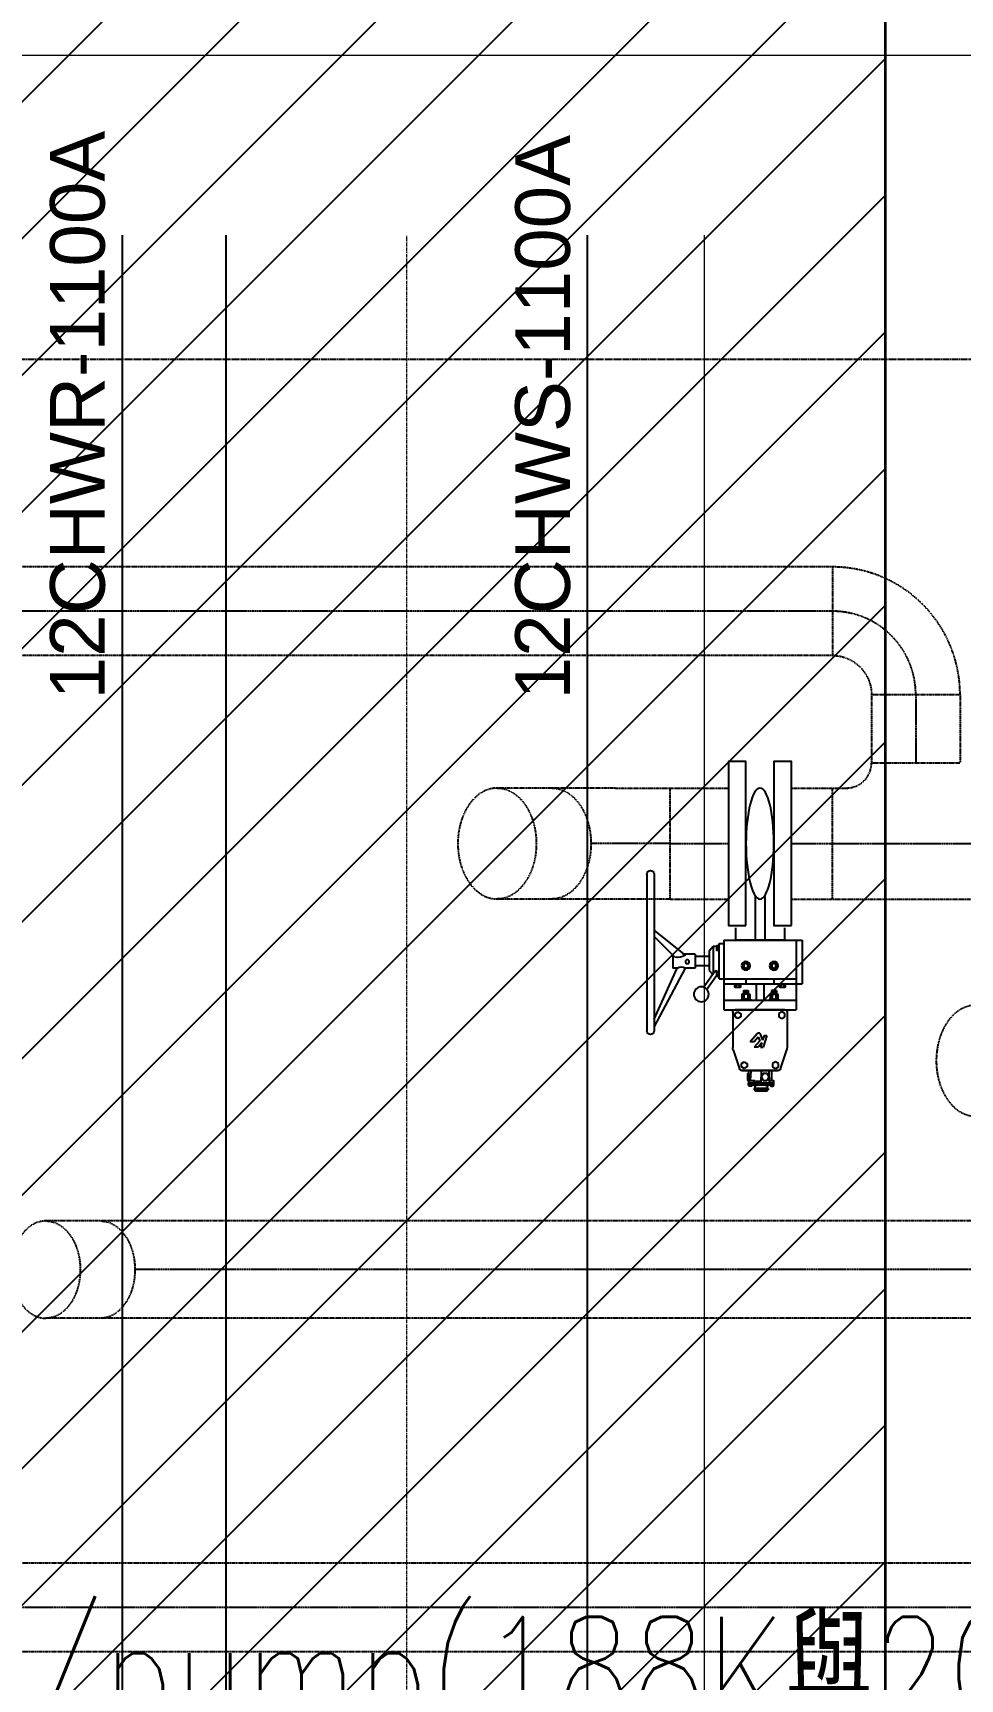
# Model space of a CAD drawing. Header units: millimetres. Extents: x -18489 to 17339, y -1599 to 10961.
# Drawn here: x -15775 to -15436, y 5180 to 5782 of the extents above; entities that cross this region are included whole.
import ezdxf
from ezdxf.enums import TextEntityAlignment as Align

# ---------------------------------------------------------------- set-up
doc = ezdxf.new("R2010")
doc.units = ezdxf.units.MM
for name, pattern in [('188K-SM-07-F10-MECH-CHW PIPE-Y2257103$0$Micron CUP L10 HVAC 2nd PIPE$0$CENTER', [2, 1.25, -0.25, 0.25, -0.25]), ('188K-SM-07-F10-MECH-CHW PIPE-Y2257103$0$Micron CUP L10 HVAC 2nd PIPE$0$JIS_02_1.0', [2, 1, -1]), ('188K-SM-07-F10-MECH-CHW PIPE-Y2257103$0$XKA01LR1-HVAC-PIPE-冷卻水-Y2225103 Shawn$0$CENTER', [2, 1.25, -0.25, 0.25, -0.25]), ('X-CUB3-L10$0$COL-CEN-LIN', [3.25, 2.5, -0.25, 0.25, -0.25])]:
    doc.linetypes.add(name, pattern=pattern)
for name, color, linetype in [('188K-SM-03-F10-MECH-EQ-Y2257103$0$Micron CUP L10 CDA EQU$0$M MOVE-IN AREA', 8, 'Continuous'), ('188K-SM-07-F10-MECH-CHW PIPE-Y2257103$0$0 XC', 8, 'Continuous'), ('188K-SM-07-F10-MECH-CHW PIPE-Y2257103$0$M-CWTR-12PIPE-R', 4, 'Continuous'), ('188K-SM-07-F10-MECH-CHW PIPE-Y2257103$0$Micron CUP L10 HVAC 2nd PIPE$0$M-P-12CHR-2nd-PIPE', 4, '188K-SM-07-F10-MECH-CHW PIPE-Y2257103$0$Micron CUP L10 HVAC 2nd PIPE$0$JIS_02_1.0'), ('188K-SM-07-F10-MECH-CHW PIPE-Y2257103$0$Micron CUP L10 HVAC 2nd PIPE$0$M-P-12CHS-2nd-PIPE', 3, '188K-SM-07-F10-MECH-CHW PIPE-Y2257103$0$Micron CUP L10 HVAC 2nd PIPE$0$JIS_02_1.0'), ('188K-SM-07-F10-MECH-CHW PIPE-Y2257103$0$Micron CUP L10 HVAC 2nd PIPE$0$M-P-2nd -CWS-D', 15, '188K-SM-07-F10-MECH-CHW PIPE-Y2257103$0$Micron CUP L10 HVAC 2nd PIPE$0$JIS_02_1.0'), ('188K-SM-07-F10-MECH-CHW PIPE-Y2257103$0$Micron CUP L10 HVAC 2nd PIPE$0$M-P-2nd Cen', 8, '188K-SM-07-F10-MECH-CHW PIPE-Y2257103$0$Micron CUP L10 HVAC 2nd PIPE$0$CENTER'), ('188K-SM-07-F10-MECH-CHW PIPE-Y2257103$0$Micron CUP L10 HVAC 2nd PIPE$0$M-P-2nd-CWR-D', 202, '188K-SM-07-F10-MECH-CHW PIPE-Y2257103$0$Micron CUP L10 HVAC 2nd PIPE$0$JIS_02_1.0'), ('188K-SM-07-F10-MECH-CHW PIPE-Y2257103$0$Micron CUP L10 HVAC 2nd PIPE$0$M-P-TXT2.5', 7, 'Continuous'), ('188K-SM-07-F10-MECH-CHW PIPE-Y2257103$0$Micron CUP L10 HVAC 2nd PIPE$0$M-VALVE', 53, 'Continuous'), ('188K-SM-07-F10-MECH-CHW PIPE-Y2257103$0$XKA01LR1-HVAC-PIPE-冷卻水-Y2225103 Shawn$0$M-P-CWR-D', 202, 'Continuous'), ('188K-SM-07-F10-MECH-CHW PIPE-Y2257103$0$XKA01LR1-HVAC-PIPE-冷卻水-Y2225103 Shawn$0$M-P-CWS-D', 15, 'Continuous'), ('X-CUB3-L10$0$CCL', 8, 'X-CUB3-L10$0$COL-CEN-LIN')]:
    doc.layers.add(name, color=color, linetype=linetype)
doc.layers.add('188K-SM-07-F10-MECH-CHW PIPE-Y2257103$0$XKA01LR1-HVAC-PIPE-冷卻水-Y2225103 Shawn$0$M-PIPE-CEN', color=8, linetype='188K-SM-07-F10-MECH-CHW PIPE-Y2257103$0$XKA01LR1-HVAC-PIPE-冷卻水-Y2225103 Shawn$0$CENTER', lineweight=9)
doc.styles.add('188K-SM-07-F10-MECH-CHW PIPE-Y2257103$0$Micron CUP L10 HVAC 2nd PIPE$0$Standard', font='arial.ttf')
doc.styles.add('X-CUB3-L10$0$CHINA', font='simplex.shx', dxfattribs={"width": 0.75, "bigfont": 'chineset.shx'})

# ---------------------------------------------------------------- blocks, each defined once
blk = doc.blocks.new('188K-SM-03-F10-MECH-EQ-Y2257103')
at = {"layer": '188K-SM-03-F10-MECH-EQ-Y2257103$0$Micron CUP L10 CDA EQU$0$M MOVE-IN AREA'}
h = blk.add_hatch(dxfattribs=at)
h.set_pattern_fill('JIS_WOOD', color=256, scale=50)
h.set_pattern_definition([(45, (4473.52, 709.2), (-25, 25), [])])
h.paths.add_polyline_path([(-17249.15, 7922.46), (-17249.15, 7642.46), (-15853.15, 7642.46), (-15853.15, 6432.46), (-15853.15, 789.96), (-15463.15, 789.96), (-15463.15, 6142.46), (-15463.15, 7642.46), (-14093.15, 7642.46), (-14093.15, 7922.46)])
at = {"layer": '188K-SM-03-F10-MECH-EQ-Y2257103$0$Micron CUP L10 CDA EQU$0$M MOVE-IN AREA', "const_width": 1}
blk.add_lwpolyline([(-17249.15, 7922.46), (-17249.15, 7642.46), (-15853.15, 7642.46), (-15853.15, 6432.46), (-15853.15, 6432.46), (-15853.15, 789.96), (-15463.15, 789.96), (-15463.15, 6142.46), (-15463.15, 6142.46), (-15463.15, 7642.46), (-14093.15, 7642.46), (-14093.15, 7922.46)], close=True, dxfattribs=at)
blk = doc.blocks.new('X-CUB3-L10$0$CUB3-10')
at = {"layer": 'X-CUB3-L10$0$CCL'}
blk.add_line((720, 6382.459), (-5160, 6382.459), dxfattribs=at)
blk = doc.blocks.new('X-CUB3-L10')
at = {"layer": 'X-CUB3-L10$0$CCL'}
blk.add_blockref('X-CUB3-L10$0$CUB3-10', (-12838.15, -720), dxfattribs=at)
at = {"layer": 'DefPoints', "style": 'X-CUB3-L10$0$CHINA', "width": 0.8}
blk.add_text('Chiller room/pump(188K與200K共用)', height=40, dxfattribs=at).set_placement((-15658.15, 5182.46), align=Align.MIDDLE_CENTER)
blk = doc.blocks.new('188K-SM-07-F10-MECH-CHW PIPE-Y2257103$0$Micron CUP L10 HVAC 2nd PIPE$0$400A-66')
for points in [[(64, 300), (64, -300), (0, -300), (0, 300), (64, 300)], [(230, 300), (230, -300), (166, -300), (166, 300), (230, 300)]]:
    blk.add_lwpolyline(points)
blk.add_ellipse((115, 0), major_axis=(0, -203), ratio=0.251232)
blk = doc.blocks.new('188K-SM-07-F10-MECH-CHW PIPE-Y2257103$0$Micron CUP L10 HVAC 2nd PIPE$0$A$Cd5be97d9')
for p, q in [((-21, 548.3), (-17.1, 552.4)), ((-21, 548.3), (30.3, 548.3)), ((-21, 543.1), (-21, 548.3)), ((-21, 543.1), (30.3, 543.1)), ((-17.1, 552.4), (26.4, 552.4)), ((-17.1, 552.4), (26.4, 552.4)), ((-14.5, 542.1), (-14.5, 543.1)), ((23.8, 542.1), (23.8, 543.1)), ((26.4, 552.4), (30.3, 548.3)), ((30.3, 543.1), (30.3, 548.3)), ((-45.8, 488.3), (-45.8, 514.1)), ((-45.8, 514.1), (-42.7, 514.1)), ((-45.8, 507.7), (-42.7, 507.7)), ((-45.8, 494.7), (-42.7, 494.7)), ((-45.8, 488.3), (-42.7, 488.3)), ((-42.7, 488.3), (-42.7, 514.1)), ((-42.7, 512.6), (-41.7, 512.6)), ((-42.7, 489.8), (-41.7, 489.8)), ((-41.7, 478.4), (-41.7, 522.9)), ((-41.7, 522.9), (49.9, 522.9)), ((-41.4, 530.7), (-40.9, 514.1)), ((50, 525), (-41.2, 525)), ((49.6, 531.2), (-40.9, 531.2)), ((-40.4, 513.6), (-18.6, 513.6)), ((-39.8, 531.2), (-39.8, 534.3)), ((-31, 534.8), (-39.3, 534.8)), ((-37.5, 531.2), (-37.5, 534.3)), ((-33.9, 513.6), (-32.4, 478.4)), ((-32.9, 531.2), (-32.9, 534.3)), ((-30.5, 531.2), (-30.5, 534.3)), ((-26.5, 516.7), (-26.4, 514.1)), ((-26.5, 516.7), (4.1, 516.7)), ((-10.4, 532.2), (-22.8, 532.2)), ((-22.8, 531.2), (-22.8, 532.2)), ((-18.9, 532.2), (-18.7, 541.1)), ((-18.7, 516.7), (-18.6, 513.6)), ((-17.6, 542.1), (26.9, 542.1)), ((-10.4, 531.2), (-10.4, 532.2)), ((3.9, 522.9), (5.4, 478.4)), ((4.5, 501.2), (11.9, 514.1)), ((11.9, 488.3), (4.5, 501.2)), ((11.9, 514.1), (26.9, 514.1)), ((26.9, 488.3), (11.9, 488.3)), ((19.6, 531.2), (19.6, 532.2)), ((32.1, 532.2), (19.6, 532.2)), ((26.9, 514.1), (34.3, 501.2)), ((34.3, 501.2), (26.9, 488.3)), ((27.9, 541.1), (28.2, 532.2)), ((32.1, 531.2), (32.1, 532.2)), ((34.9, 522.9), (33.4, 478.4)), ((34.6, 513.6), (49.1, 513.6)), ((39.3, 531.2), (39.3, 534.3)), ((39.8, 534.8), (48.1, 534.8)), ((41.6, 531.2), (41.6, 534.3)), ((41.7, 478.4), (42.7, 513.6)), ((46.3, 531.2), (46.3, 534.3)), ((48.6, 531.2), (48.6, 534.3)), ((49.7, 514.1), (50.2, 530.7)), ((-98, 402.2), (-74.7, 471.4)), ((-57.2, 470.1), (-67.9, 463.9)), ((-67.9, 463.9), (-67.9, 451.6)), ((-67.9, 451.6), (-57.2, 445.4)), ((66.4, 477.4), (-66.4, 477.4)), ((-66.4, 477.4), (66.4, 477.4)), ((-46.5, 463.9), (-57.2, 470.1)), ((-57.2, 445.4), (-46.5, 451.6)), ((-46.5, 451.6), (-46.5, 463.9)), ((-40.6, 477.4), (40.6, 477.4)), ((46.5, 463.9), (57.2, 470.1)), ((46.5, 451.6), (46.5, 463.9)), ((57.2, 445.4), (46.5, 451.6)), ((57.2, 470.1), (67.9, 463.9)), ((67.9, 451.6), (57.2, 445.4)), ((67.9, 463.9), (67.9, 451.6)), ((74.7, 471.4), (98, 402.2)), ((-99.3, 263.8), (-99.3, 393.8)), ((-35.9, 371.2), (-21.6, 371.2)), ((-35.9, 371.2), (-9.2, 341.4)), ((-21.6, 371.2), (-6.5, 354.7)), ((-6.9, 392.5), (-20.8, 392.5)), ((-0.9, 368.8), (-20.8, 392.5)), ((7.2, 375.8), (-6.9, 392.5)), ((-6.5, 354.7), (-0.9, 368.8)), ((-0.3, 341.4), (9.8, 366.9)), ((7.2, 375.5), (2.1, 392.5)), ((2.1, 392.5), (12, 392.5)), ((14.9, 349.9), (9.8, 366.9)), ((24.7, 349.9), (12, 392.5)), ((99.3, 263.8), (99.3, 393.8)), ((-414, -240.5), (-414, 332.2)), ((-386.7, -240.5), (-386.7, 332.2)), ((-386.7, 318.5), (-272.7, 103.5)), ((-99.3, 270.9), (-99.3, 353.7)), ((-0.3, 341.4), (-9.2, 341.4)), ((14.9, 349.9), (24.7, 349.9)), ((-386.7, 290.1), (-303, 103.5)), ((-132.4, 0), (-132.4, 255)), ((-132.4, 255), (132.4, 255)), ((-80.4, 287.3), (-91.1, 281.1)), ((-91.1, 281.1), (-91.1, 268.8)), ((-91.1, 268.8), (-80.4, 262.6)), ((90.5, 255), (-90.5, 255)), ((-69.7, 281.1), (-80.4, 287.3)), ((-80.4, 262.6), (-69.7, 268.8)), ((-69.7, 268.8), (-69.7, 281.1)), ((69.7, 281.1), (80.4, 287.3)), ((69.7, 268.8), (69.7, 281.1)), ((80.4, 262.6), (69.7, 268.8)), ((80.4, 287.3), (91.1, 281.1)), ((91.1, 268.8), (80.4, 262.6)), ((91.1, 281.1), (91.1, 268.8)), ((132.4, 0), (132.4, 255)), ((-158.5, 130.5), (-193.9, 181.1)), ((-132.4, 220.7), (132.4, 220.7)), ((-67.9, 216.5), (-67.9, 220.7)), ((-34.9, 216.5), (-67.9, 216.5)), ((-65.8, 200.1), (-65.8, 214.1)), ((-39.3, 197.8), (-63.5, 197.8)), ((-60.2, 216.5), (-60.2, 220.7)), ((-60.2, 185.1), (-60.2, 197.8)), ((-60.2, 192.2), (-42.6, 192.2)), ((-60.2, 185.1), (-42.6, 185.1)), ((-58.6, 200.1), (-58.6, 214.1)), ((-57.6, 195.7), (-45.2, 195.7)), ((-57.6, 188.6), (-45.2, 188.6)), ((-44.2, 200.1), (-44.2, 214.1)), ((-42.6, 216.5), (-42.6, 220.7)), ((-42.6, 185.1), (-42.6, 197.8)), ((-37, 200.1), (-37, 214.1)), ((-34.9, 216.5), (-34.9, 220.7)), ((-14.1, 160.2), (-14.1, 220.7)), ((14.1, 160.2), (14.1, 220.7)), ((34.9, 216.5), (34.9, 220.7)), ((34.9, 216.5), (67.9, 216.5)), ((37, 200.1), (37, 214.1)), ((39.3, 197.8), (63.5, 197.8)), ((42.6, 216.5), (42.6, 220.7)), ((42.6, 185.1), (42.6, 197.8)), ((60.2, 192.2), (42.6, 192.2)), ((60.2, 185.1), (42.6, 185.1)), ((44.2, 200.1), (44.2, 214.1)), ((57.6, 195.7), (45.2, 195.7)), ((57.6, 188.6), (45.2, 188.6)), ((58.6, 200.1), (58.6, 214.1)), ((60.2, 216.5), (60.2, 220.7)), ((60.2, 185.1), (60.2, 197.8)), ((65.8, 200.1), (65.8, 214.1)), ((67.9, 216.5), (67.9, 220.7)), ((-164.6, 114.7), (-205.4, 173)), ((-185.4, 111.3), (-172.6, 126.2)), ((-170.6, 22.8), (-170.6, 123.3)), ((-158.5, 117.9), (-158.5, 132)), ((-150.8, 133.3), (-157.1, 133.3)), ((-150.8, 129.1), (-157.1, 129.1)), ((-150.8, 120.7), (-157.1, 120.7)), ((-148.8, 134.7), (-150.8, 134.7)), ((-150.8, 115.2), (-150.8, 134.7)), ((-148.8, 142.6), (-148.8, 12.2)), ((-148.8, 142.6), (132.4, 142.6)), ((-132.4, 160.2), (154.4, 160.2)), ((-94.6, 162.8), (-69.2, 162.8)), ((-94.6, 160.2), (-94.6, 162.8)), ((-92.8, 162.8), (-92.8, 171)), ((-91.1, 172.7), (-72.8, 172.7)), ((-87.4, 162.8), (-87.4, 171)), ((-76.5, 162.8), (-76.5, 171)), ((-71, 162.8), (-71, 171)), ((-69.2, 160.2), (-69.2, 162.8)), ((-51.3, 142.6), (-51.3, 160.2)), ((51.3, 142.6), (51.3, 160.2)), ((69.2, 160.2), (69.2, 162.8)), ((69.2, 162.8), (94.6, 162.8)), ((71, 162.8), (71, 171)), ((72.8, 172.7), (91.1, 172.7)), ((76.5, 162.8), (76.5, 171)), ((87.4, 162.8), (87.4, 171)), ((92.8, 162.8), (92.8, 171)), ((94.6, 160.2), (94.6, 162.8)), ((154.4, 0), (154.4, 160.2)), ((-311.1, 62.3), (-386.7, -13.2)), ((-318.7, 59.3), (-318.7, 103.5)), ((-303, 103.5), (-318.7, 103.5)), ((-236.8, 103.5), (-272.7, 103.5)), ((-236.8, 51.2), (-236.8, 103.5)), ((-185.4, 95), (-236.8, 95)), ((-185.4, 39.9), (-185.4, 111.3)), ((-150.8, 116.5), (-157.1, 116.5)), ((-148.8, 115.2), (-150.8, 115.2)), ((-66.3, 94.6), (-58.8, 107.6)), ((-58.8, 81.6), (-66.3, 94.6)), ((-58.8, 107.6), (-43.8, 107.6)), ((-43.8, 81.6), (-58.8, 81.6)), ((-43.8, 107.6), (-36.4, 94.6)), ((-36.4, 94.6), (-43.8, 81.6)), ((36.4, 94.6), (43.8, 107.6)), ((43.8, 81.6), (36.4, 94.6)), ((43.8, 107.6), (58.8, 107.6)), ((58.8, 81.6), (43.8, 81.6)), ((58.8, 107.6), (66.3, 94.6)), ((66.3, 94.6), (58.8, 81.6)), ((-272.7, 55.3), (-386.7, -35.6)), ((-236.8, 51.2), (-282.9, 51.2)), ((-185.4, 59.8), (-236.8, 59.8)), ((-185.4, 39.9), (-170.6, 22.8)), ((-170.6, 22.8), (-158.5, 22.8)), ((-158.5, 22.8), (-158.5, 36.9)), ((-150.8, 38.2), (-157.1, 38.2)), ((-150.8, 34), (-157.1, 34)), ((-150.8, 25.6), (-157.1, 25.6)), ((-150.8, 21.4), (-157.1, 21.4)), ((-148.8, 39.6), (-150.8, 39.6)), ((-150.8, 20), (-150.8, 39.6)), ((-148.8, 20), (-150.8, 20)), ((-148.8, 12.2), (-132.4, 12.2)), ((-132.4, 0), (132.4, 0)), ((-89.8, -45), (-89.8, 0)), ((89.8, 0), (-89.8, 0)), ((-17.6, -158.9), (-17.6, 0)), ((-17.6, 0), (17.6, 0)), ((17.6, -158.9), (17.6, 0)), ((89.8, -45), (89.8, 0)), ((132.4, 0), (154.4, 0))]:
    blk.add_line(p, q)
for centre, radius in [((-214.8, 198.6, 3.1), 27.3), ((-265.5, 79.5, 3.1), 7.05), ((-51.3, 94.6, 3.1), 15.9), ((-51.3, 94.6, 3.1), 8.1), ((51.3, 94.6, 3.1), 15.9), ((51.3, 94.6, 3.1), 8.1)]:
    blk.add_circle(centre, radius)
for centre, radius, start, end in [((-40.9, 530.7, 3.1), 0.517, 90, 181.68468), ((-40.4, 514.1, 3.1), 0.517, 181.68468, 270), ((-40.4, 514.1, 3.1), 0.517, 181.68468, 270), ((-40.4, 514.1, 3.1), 0.517, 181.68468, 270), ((-39.3, 534.3, 3.1), 0.517, 90, 180), ((-38, 534.3, 3.1), 0.517, 0, 90), ((-37, 534.3, 3.1), 0.517, 90, 180), ((-33.4, 534.3, 3.1), 0.517, 0, 90), ((-32.3, 534.3, 3.1), 0.517, 90, 180), ((-31, 534.3, 3.1), 0.517, 0, 90), ((-26.9, 514.1, 3.1), 0.517, 270, 1.68468), ((-17.6, 541, 3.1), 1.03, 90, 178.63607), ((26.9, 541, 3.1), 1.03, 1.36393, 90), ((39.8, 534.3, 3.1), 0.517, 90, 180), ((41.1, 534.3, 3.1), 0.517, 0, 90), ((42.1, 534.3, 3.1), 0.517, 90, 180), ((45.8, 534.3, 3.1), 0.517, 0, 90), ((46.8, 534.3, 3.1), 0.517, 90, 180), ((48.1, 534.3, 3.1), 0.517, 0, 90), ((49.1, 514.1, 3.1), 0.517, 270, 358.31532), ((49.6, 530.7, 3.1), 0.517, 358.31532, 90), ((-66.4, 468.6, 3.1), 8.81, 90, 161.43566), ((-40.6, 478.4, 3.1), 1.03, 180, 270), ((-31.4, 478.4, 3.1), 1.03, 182.45403, 270), ((32.4, 478.4, 3.1), 1.03, 270, 358.04749), ((40.6, 478.4, 3.1), 1.03, 270, 358.36342), ((66.4, 468.6, 3.1), 8.81, 18.56434, 90), ((-72.9, 393.8, 3.1), 26.4, 161.43566, 180), ((72.9, 393.8, 3.1), 26.4, 0, 18.56434), ((-400.3, 332.2, 3.1), 13.7, 0, 180), ((-90.5, 263.8, 3.1), 8.81, 180, 270), ((90.5, 263.8, 3.1), 8.81, 270, 0), ((-63.5, 214.1, 3.1), 2.33, 90, 180), ((-63.5, 200.1, 3.1), 2.33, 180, 270), ((-60.9, 214.1, 3.1), 2.33, 0, 90), ((-60.9, 200.1, 3.1), 2.33, 270, 0), ((-56.3, 214.1, 3.1), 2.33, 90, 180), ((-56.3, 200.1, 3.1), 2.33, 180, 270), ((-46.5, 214.1, 3.1), 2.33, 0, 90), ((-46.5, 200.1, 3.1), 2.33, 270, 0), ((-41.9, 214.1, 3.1), 2.33, 90, 180), ((-41.9, 200.1, 3.1), 2.33, 180, 270), ((-39.3, 214.1, 3.1), 2.33, 0, 90), ((-39.3, 200.1, 3.1), 2.33, 270, 0), ((39.3, 214.1, 3.1), 2.33, 90, 180), ((39.3, 200.1, 3.1), 2.33, 180, 270), ((41.9, 214.1, 3.1), 2.33, 0, 90), ((41.9, 200.1, 3.1), 2.33, 270, 0), ((46.5, 214.1, 3.1), 2.33, 90, 180), ((46.5, 200.1, 3.1), 2.33, 180, 270), ((56.3, 214.1, 3.1), 2.33, 0, 90), ((56.3, 200.1, 3.1), 2.33, 270, 0), ((60.9, 214.1, 3.1), 2.33, 90, 180), ((60.9, 200.1, 3.1), 2.33, 180, 270), ((63.5, 214.1, 3.1), 2.33, 0, 90), ((63.5, 200.1, 3.1), 2.33, 270, 0), ((-157.1, 132, 3.1), 1.36, 90, 180), ((-157.1, 130.5, 3.1), 1.36, 180, 270), ((-157.1, 127.8, 3.1), 1.36, 90, 180), ((-157.1, 122.1, 3.1), 1.36, 180, 270), ((-157.1, 119.4, 3.1), 1.36, 90, 180), ((-91.1, 171, 3.1), 1.76, 90, 180), ((-89.1, 171, 3.1), 1.76, 0, 90), ((-85.6, 171, 3.1), 1.76, 90, 180), ((-78.2, 171, 3.1), 1.76, 0, 90), ((-74.7, 171, 3.1), 1.76, 90, 180), ((-72.8, 171, 3.1), 1.76, 0, 90), ((72.8, 171, 3.1), 1.76, 90, 180), ((74.7, 171, 3.1), 1.76, 0, 90), ((78.2, 171, 3.1), 1.76, 90, 180), ((85.6, 171, 3.1), 1.76, 0, 90), ((89.1, 171, 3.1), 1.76, 90, 180), ((91.1, 171, 3.1), 1.76, 0, 90), ((-299, 20.1, 3.1), 43.9, 53.19582, 106.0452), ((-287.8, 121.5, 3.1), 23.5, 229.90011, 310.09989), ((-160.5, 120, 3.1), 6.69, 199.34418, 203.58662), ((-160.1, 120.2, 3.1), 7.08, 203.58662, 226.50794), ((-159.9, 120.4, 3.1), 7.42, 226.50794, 248.54692), ((-159.7, 120.8, 3.1), 7.82, 248.54692, 270), ((-159.7, 120.8, 3.1), 7.82, 270, 291.45308), ((-157.1, 117.9, 3.1), 1.36, 180, 270), ((-159.6, 120.4, 3.1), 7.42, 291.45308, 328.28942), ((-157.1, 36.9, 3.1), 1.36, 90, 180), ((-157.1, 35.4, 3.1), 1.36, 180, 270), ((-157.1, 32.7, 3.1), 1.36, 90, 180), ((-157.1, 27, 3.1), 1.36, 180, 270), ((-157.1, 24.3, 3.1), 1.36, 90, 180), ((-157.1, 22.8, 3.1), 1.36, 180, 270), ((-400.3, -240.5, 3.1), 13.7, 180, 0)]:
    blk.add_arc(centre, radius, start, end)
blk = doc.blocks.new('188K-SM-07-F10-MECH-CHW PIPE-Y2257103$0$Micron CUP L10 HVAC 2nd PIPE')
at = {"layer": '188K-SM-07-F10-MECH-CHW PIPE-Y2257103$0$Micron CUP L10 HVAC 2nd PIPE$0$M-P-12CHR-2nd-PIPE'}
for p, q in [((-195245.8, 46381.1), (-202437.2, 46381.1)), ((-195245.8, 46025.1), (-202437.2, 46025.1))]:
    blk.add_line(p, q, dxfattribs=at)
blk.add_ellipse((-202437.2, 46203.1), major_axis=(0, -178), ratio=0.707865, start_param=3.141593, end_param=6.283185, dxfattribs=at)
at = {"layer": '188K-SM-07-F10-MECH-CHW PIPE-Y2257103$0$Micron CUP L10 HVAC 2nd PIPE$0$M-P-12CHR-2nd-PIPE', "extrusion": (0, 0, -1)}
for centre in [(-202437.2, 46203.1), (-202237.2, 46203.1)]:
    blk.add_ellipse(centre, major_axis=(0, -178), ratio=0.707865, start_param=3.141593, end_param=6.283185, dxfattribs=at)
at = {"layer": '188K-SM-07-F10-MECH-CHW PIPE-Y2257103$0$Micron CUP L10 HVAC 2nd PIPE$0$M-P-12CHS-2nd-PIPE', "color": 8, "const_width": 5, "elevation": 0}
blk.add_lwpolyline([(-209654.6, 50645.8), (-197766.7, 50645.8)], dxfattribs=at)
at = {"layer": '188K-SM-07-F10-MECH-CHW PIPE-Y2257103$0$Micron CUP L10 HVAC 2nd PIPE$0$M-P-2nd -CWS-D'}
for p, q in [((-199560, 48774), (-207945.6, 48774)), ((-199560, 48450), (-207945.6, 48450)), ((-199417, 48307), (-199417, 48057)), ((-199093, 48307), (-199093, 48057)), ((-199417, 48057), (-199417, 48057)), ((-199417, 48057), (-199093, 48057)), ((-200352.8, 47965), (-200786.5, 47965)), ((-200352.8, 47965), (-200152.8, 47965)), ((-200152.8, 47559), (-200152.8, 47965)), ((-200152.8, 47965), (-199940, 47965)), ((-199710, 47965), (-199560, 47965)), ((-199560, 47559), (-199560, 47965)), ((-199560, 47965), (-199509, 47965)), ((-200152.8, 47559), (-200786.5, 47559)), ((-200152.8, 47559), (-199940, 47559)), ((-199710, 47559), (-199560, 47559)), ((-199560, 47559), (-198950, 47559))]:
    blk.add_line(p, q, dxfattribs=at)
at = {"layer": '188K-SM-07-F10-MECH-CHW PIPE-Y2257103$0$Micron CUP L10 HVAC 2nd PIPE$0$M-P-2nd -CWS-D', "flags": 128}
blk.add_lwpolyline([(-199417, 48307), (-199093, 48307, 0.414214), (-199560, 48774), (-199560, 48450, -0.414214)], format="xyb", close=True, dxfattribs=at)
at = {"layer": '188K-SM-07-F10-MECH-CHW PIPE-Y2257103$0$Micron CUP L10 HVAC 2nd PIPE$0$M-P-2nd -CWS-D'}
blk.add_arc((-199509, 48057), 92, 270, 0, dxfattribs=at)
blk.add_ellipse((-200786.5, 47762), major_axis=(0, -203), ratio=0.706897, start_param=3.141593, end_param=6.283185, dxfattribs=at)
at = {"layer": '188K-SM-07-F10-MECH-CHW PIPE-Y2257103$0$Micron CUP L10 HVAC 2nd PIPE$0$M-P-2nd -CWS-D', "extrusion": (0, 0, -1)}
for centre in [(-200786.5, 47762), (-200586.5, 47762)]:
    blk.add_ellipse(centre, major_axis=(0, -203), ratio=0.706897, start_param=3.141593, end_param=6.283185, dxfattribs=at)
at = {"layer": '188K-SM-07-F10-MECH-CHW PIPE-Y2257103$0$Micron CUP L10 HVAC 2nd PIPE$0$M-P-2nd Cen'}
for p, q in [((-199560, 48612), (-207945.6, 48612)), ((-199255, 48307), (-199255, 48057)), ((-200152.8, 47762), (-200443, 47762)), ((-200152.8, 47762), (-199940, 47762)), ((-199710, 47762), (-199560, 47762)), ((-199560, 47762), (-198950, 47762)), ((-195245.8, 46203.1), (-202111.2, 46203.1)), ((-203111.7, 44967.7), (-194201, 44967.7))]:
    blk.add_line(p, q, dxfattribs=at)
blk.add_arc((-199560, 48307), 305, 0, 90, dxfattribs=at)
at = {"layer": '188K-SM-07-F10-MECH-CHW PIPE-Y2257103$0$Micron CUP L10 HVAC 2nd PIPE$0$M-P-2nd-CWR-D'}
for p, q in [((-203111.7, 45129.7), (-194201, 45129.7)), ((-203111.7, 44805.7), (-194201, 44805.7))]:
    blk.add_line(p, q, dxfattribs=at)
blk.add_ellipse((-199036.5, 46967.3), major_axis=(0, -203), ratio=0.706897, start_param=3.141593, end_param=6.283185, dxfattribs=at)
at = {"layer": '188K-SM-07-F10-MECH-CHW PIPE-Y2257103$0$Micron CUP L10 HVAC 2nd PIPE$0$M-VALVE', "xscale": -1, "rotation": 180}
for name, p in [('188K-SM-07-F10-MECH-CHW PIPE-Y2257103$0$Micron CUP L10 HVAC 2nd PIPE$0$400A-66', (-199940, 47762)), ('188K-SM-07-F10-MECH-CHW PIPE-Y2257103$0$Micron CUP L10 HVAC 2nd PIPE$0$A$Cd5be97d9', (-199825, 47409))]:
    blk.add_blockref(name, p, dxfattribs=at)
at = {"layer": '188K-SM-07-F10-MECH-CHW PIPE-Y2257103$0$Micron CUP L10 HVAC 2nd PIPE$0$M-P-TXT2.5', "style": '188K-SM-07-F10-MECH-CHW PIPE-Y2257103$0$Micron CUP L10 HVAC 2nd PIPE$0$Standard'}
for s, p in [('12CHWR-1100A', (-202321.5, 48289.5)), ('12CHWS-1100A', (-200620, 48289.5))]:
    blk.add_text(s, height=200, rotation=90, dxfattribs=at).set_placement(p, align=Align.MIDDLE_LEFT)
blk = doc.blocks.new('188K-SM-07-F10-MECH-CHW PIPE-Y2257103')
at = {"layer": '188K-SM-07-F10-MECH-CHW PIPE-Y2257103$0$M-CWTR-12PIPE-R'}
blk.add_line((-15742.25, 5707.95), (-15742.25, 3265.97), dxfattribs=at)
at = {"layer": '188K-SM-07-F10-MECH-CHW PIPE-Y2257103$0$XKA01LR1-HVAC-PIPE-冷卻水-Y2225103 Shawn$0$M-P-CWR-D', "linetype": 'Continuous', "lineweight": 0}
blk.add_line((-15529.2, 3265.97), (-15529.2, 5707.95), dxfattribs=at)
at = {"layer": '188K-SM-07-F10-MECH-CHW PIPE-Y2257103$0$XKA01LR1-HVAC-PIPE-冷卻水-Y2225103 Shawn$0$M-P-CWS-D'}
for p, q in [((-15704.2, 3265.97), (-15704.2, 5707.95)), ((-15572.1, 3265.97), (-15572.1, 5707.95))]:
    blk.add_line(p, q, dxfattribs=at)
at = {"layer": '188K-SM-07-F10-MECH-CHW PIPE-Y2257103$0$XKA01LR1-HVAC-PIPE-冷卻水-Y2225103 Shawn$0$M-PIPE-CEN', "linetype": '188K-SM-07-F10-MECH-CHW PIPE-Y2257103$0$XKA01LR1-HVAC-PIPE-冷卻水-Y2225103 Shawn$0$CENTER'}
for p, q in [((-15638.15, 3265.97), (-15638.15, 5707.95)), ((-15463.15, 3265.97), (-15463.15, 5707.95))]:
    blk.add_line(p, q, dxfattribs=at)
at = {"layer": '188K-SM-07-F10-MECH-CHW PIPE-Y2257103$0$0 XC', "xscale": 0.1, "yscale": 0.1, "zscale": 0.1}
blk.add_blockref('188K-SM-07-F10-MECH-CHW PIPE-Y2257103$0$Micron CUP L10 HVAC 2nd PIPE', (4473.52, 709.2), dxfattribs=at)

msp = doc.modelspace()

# ---------------------------------------------------------------- block references
msp.add_blockref('188K-SM-03-F10-MECH-EQ-Y2257103', (0, 0))

# ---------------------------------------------------------------- next in the draw order: block references
for name in ['X-CUB3-L10', '188K-SM-07-F10-MECH-CHW PIPE-Y2257103']:
    msp.add_blockref(name, (0, 0))

doc.saveas('drawing.dxf')
